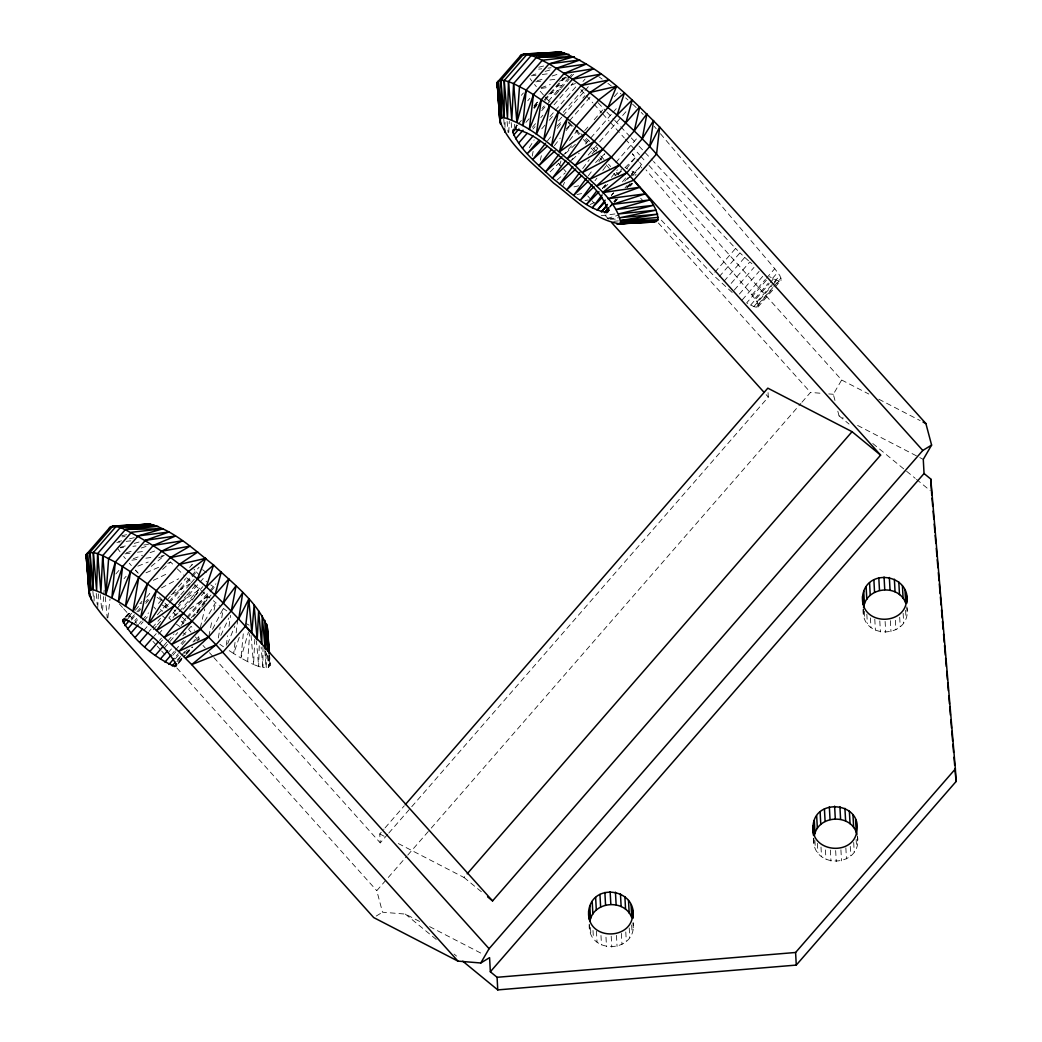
<?xml version="1.0" encoding="UTF-8"?>
<svg xmlns="http://www.w3.org/2000/svg" width="1042" height="1042" viewBox="0 0 1042 1042"><rect width="100%" height="100%" fill="white"/><g stroke="black" fill="none" stroke-linecap="round" stroke-linejoin="round"><path stroke-width="0.75" stroke-dasharray="5 3.75" d="M262.975 646.587L262.923 667.596L268.602 667.167L269.969 665.617L269.787 656.916M94.067 601.026L94.21 593.198M504.979 127.437L505.11 119.609M259.224 645.74L258.663 666.476L262.923 667.596L261.138 647.108M97.727 607.655L98.43 593.276M254.808 639.254L253.558 664.483L258.663 666.476L256.462 640.973M508.757 132.438L509.304 121.25M251.057 635.464L253.558 664.483L247.631 661.644L249.663 633.588M102.533 610.286L103.666 596.363M103.783 594.826L104.161 590.176M514.292 127.437L514.54 124.35M243.281 633.823L240.976 657.984L247.631 661.644M107.847 617.906L110.022 598.903M235.01 642.406L233.682 653.555L240.976 657.984L248.465 631.934M236.143 632.846L237.654 620.107M226.27 645.272L227.638 635.828M228.993 626.372L230.569 615.353M218.312 637.978L220.162 627.089M221.751 617.75L223.34 608.411L228.315 611.993M532.241 156.079L533.126 151.364M208.856 636.284L212.216 619.404M214.053 610.195L215.59 602.523L213.336 600.713M540.316 160.221L541.358 155.688M589.212 924.111C587.284 955.11 637.313 953.404 633.145 922.613M863.128 609.427C861.2 640.426 911.229 638.733 907.061 607.929M813.685 838.563C811.744 869.549 861.773 867.856 857.618 837.065M200.311 627.844L204.74 608.854M206.59 600.947L207.684 596.193L194.203 584.653M559.476 165.417L560.948 160.989M239.269 637.313L233.682 653.555L228.445 650.143M198.918 639.918L198.748 636.636L194.594 641.403M227.625 643.943L234.841 625.995M563.305 185.242L564.503 182.259M220.839 635.425L228.797 618.101M212.477 629.316L223.34 608.411M191.858 565.129L192.301 564.347L189.188 567.929M204.636 621.358L215.59 602.523L219.458 605.467M834.968 400.454L833.326 394.293L841.649 380.004L647.147 163.373M529.284 147.717L534.155 139.862M197.094 612.605L207.684 596.193L212.203 599.814M766.391 280.22L746.671 302.87L753.861 306.582L756.31 307.247L758.55 306.087L757.013 301.776L751.933 294.899L646.001 169.846M660.433 133.715L774.753 268.667L779.846 275.557L781.37 279.868L779.142 281.027L776.681 280.363L769.504 276.651M192.236 600.088L195.062 596.141M196 594.826L197.889 592.182M582.712 168.53L589.329 159.673M595.959 150.829L597.847 148.29L594.331 145.385M588.248 175.864L592.143 170.667M598.968 161.562L604.816 153.76L595.555 162.552M594.969 180.748L596.923 178.156M602.784 170.393L607.655 163.907M569.57 140.449L577.281 130.367L582.817 135.447M617.906 174.483L620.876 170.654M554.435 145.619L560.283 138.091M566.132 130.563L570.026 125.535M547.506 140.826L551.439 135.825M557.353 128.335L561.286 123.347M602.432 188.524L605.415 184.799M611.394 177.348L617.372 169.898M627.544 179.38L630.566 175.616M631.569 174.366L633.588 171.865L637.248 173.089L635.073 175.447M626.385 168.726L635.386 157.563L632.338 153.773L638.655 161.184M611.367 195.466L613.386 192.991M622.465 181.855L627.505 175.668M609.7 206.524L612.761 202.812M613.79 201.575L615.822 199.1M625.005 187.951L627.05 185.476M632.741 175.759L640.895 165.912L639.371 163.347M610.26 206.993L613.36 203.307M614.389 202.083L616.447 199.634L614.259 202.005M626.75 187.391L629.837 183.718M629.628 185.645L631.699 183.21M629.967 185.945L632.051 183.509M521.339 95.343L523.41 92.959M115.831 573.973L118.944 570.404M527.747 100.761L529.818 98.378M515.008 127.749L517.119 125.327M518.174 124.115L521.352 120.468M534.025 105.906L538.258 101.048M515.152 127.866L517.275 125.444M534.181 106.01L538.401 101.152M124.05 578.649L126.134 576.265M533.895 107.821L537.008 104.252M533.882 107.912L537.047 104.265M534.312 108.277L536.422 105.841M544.315 99.863L563.331 78.007M525.923 122.396L529.089 118.749M544.94 100.54L566.08 76.261M542.048 108.381L544.158 105.958M548.392 101.1L567.408 79.244M568.463 78.033L571.641 74.399M541.684 110.726L550.137 101.009M555.425 94.939L569.166 79.153M570.221 77.942L573.387 74.308L575.666 77.564M532.332 127.345L535.51 123.698M540.785 117.629L542.908 115.206M532.918 129.078L535.028 126.642M554.044 104.786L573.074 82.943M549.981 116.561L554.201 111.715M555.256 110.491L577.45 85.001M541.762 128.817L544.927 125.183M549.16 120.325L553.38 115.467M582.973 81.471L585.083 79.049M563.188 112.367L583.26 89.299M125.17 617.151L129.325 612.383M125.782 617.177L129.937 612.409M126.629 616.825L129.742 613.256M558.59 120.82L561.755 117.173M562.81 115.962L583.95 91.683M585.005 90.472L589.238 85.613M128.466 616.851L131.579 613.282M139.875 603.748L141.959 601.364M126.955 619.795L131.11 615.027M135.252 610.26L141.478 603.11M146.675 597.157L149.787 593.575L147.378 592.989M582.856 98.091L584.94 95.708M131.123 618.492L140.462 607.773M145.646 601.807L147.717 599.424M131.279 620.081L134.392 616.499M138.534 611.732L140.618 609.349M145.802 603.396L148.915 599.814M569.518 120.755L590.658 96.476M134.731 620.798L136.802 618.414M134.262 623.572L138.417 618.805M139.185 623.624L141.256 621.24M142.298 620.055L148.524 612.904M161.77 599.697L157.616 604.464L159.478 603.787M140.944 624.236L143.028 621.853M144.056 620.654L148.211 615.887M166.994 600.062L185.658 578.61M143.9 630.28L147.013 626.711M157.381 614.78L166.72 604.06L168.817 605.715M161.77 604.751L164.805 606.535L167.918 602.953M168.947 601.768L190.738 576.734M191.78 575.549L199.048 567.2M168.361 604.139L162.135 611.289L160.533 609.362M169.39 602.953L191.181 577.919M192.223 576.721L196.365 571.954L193.968 569.075M177.687 598.277L179.758 595.894M180.8 594.695L190.139 583.976M191.181 582.778L194.294 579.209M562.511 156.157L573.074 144.017M584.705 130.654L587.87 127.02M594.214 119.726L602.667 110.022M614.298 96.659L618.518 91.813L620.889 93.832M149.058 631.426L151.129 629.042M152.171 627.844L160.468 618.31M153.291 629.655L156.404 626.086M157.446 624.887L160.559 621.319M178.403 604.842L185.658 596.493M186.7 595.308L196.039 584.575M176.098 609.596L168.83 617.932L170.758 619.586M177.14 608.398L198.918 583.364M199.96 582.178L203.073 578.597L206.915 581.905M154.125 636.05L156.209 633.666M158.553 634.135L162.708 629.368M173.076 617.45L177.231 612.67L174.079 610M569.622 162.226L573.855 157.368M585.474 144.017L589.707 139.159M590.762 137.948L611.888 113.669M612.957 112.445L617.177 107.586M178.091 612.904L176.02 615.288L172.177 611.993M179.133 611.719L200.924 586.685M183.053 609.323L202.76 586.672M159.387 640.517L161.471 638.134M159.478 643.526L162.591 639.944M201.406 595.62L204.519 592.038M588.183 155.102L626.229 111.403M185.828 618.362L182.715 621.931L180.644 619.769M186.87 617.164L208.66 592.13M209.702 590.944L215.928 583.794M181.087 625.5L186.271 619.547M187.313 618.349L214.287 587.362L217.309 589.134M163.594 645.858L166.707 642.276M167.749 641.091L173.975 633.94M164.18 648.124L177.674 632.624M191.35 617.672L211.07 595.021M193.447 616.551L195.531 614.168M196.56 612.983L200.715 608.215M201.744 607.017L205.899 602.25M168.322 652.513L171.435 648.932M182.845 635.828L191.142 626.281L194.554 630.306M172.204 653.751L174.275 651.367M175.316 650.182L183.613 640.648M172.777 655.34L175.89 651.758M182.116 644.607L186.257 639.84M176.228 656.056L178.299 653.673M175.343 658.831L178.456 655.262M177.427 659.912L180.54 656.343M181.582 655.144L184.695 651.576M192.991 642.041L195.062 639.658L197.472 640.244M176.958 661.67L183.184 654.519M184.226 653.321L187.326 649.752M178.794 661.696L181.907 658.114M186.062 653.347L190.217 648.58M178.599 662.543L184.825 655.392M185.867 654.194L192.093 647.043M197.277 641.091L199.348 638.707M178.169 663.754L185.437 655.418M186.466 654.22L192.692 647.069M615.887 162.487L637.027 138.208M714.851 272.275L735.6 248.439L653.503 161.471M719.201 276.716L739.963 252.867L735.6 248.439M724.008 281.262L744.756 257.413L739.963 252.867M731.158 283.385L749.836 261.92L751.907 263.652M734.271 290.08L753.978 267.429M739.39 294.065L759.097 271.415M742.191 299.953L762.939 276.117M751.933 294.899L765.414 279.399M766.456 278.201L774.753 268.667M754.89 298.611L768.371 283.111M772.526 278.344L777.71 272.379M750.605 305.111L769.283 283.658M770.325 282.46L773.438 278.891M757.013 301.776L779.846 275.557M753.861 306.582L771.497 286.316M772.526 285.13L776.681 280.363M758.25 304.303L772.773 287.605M773.815 286.42L781.083 278.071M756.31 307.247L772.917 288.178M777.058 283.411L779.142 281.027M757.899 307.077L774.493 288.009M775.144 287.019L781.37 279.868M387.715 834.303L380.252 842.874L379.77 833.952L384.029 829.054M385.097 827.83L404.296 805.792M388.783 833.079L768.306 397.08L768.058 392.613M419.626 921.467L405.351 914.094L382.505 912.206L376.787 890.663L406.706 856.303M407.774 855.078L430.203 829.302M431.271 828.077L800.881 403.462M801.949 402.238L810.494 392.417L822.672 393.42M398.331 843.551L464.003 877.481L466.139 875.033M630.176 186.114L632.273 183.705L630.123 186.075M609.961 206.759L613.178 203.19M627.128 187.716L630.345 184.134M614.637 202.304L617.854 198.735M628.56 186.831L631.778 183.262M611.55 195.141L613.751 192.809M624.77 181.178L630.28 175.356M631.387 174.196L633.588 171.865L631.335 170.81M629.772 177.466L640.895 165.912L641.768 167.983M602.393 188.407L605.78 184.994M614.806 175.916L621.579 169.091M550.124 171.878L558.786 163.177M604.217 187.886L608.841 183.392M618.075 174.405L623.845 168.791M625.005 167.671L635.386 157.563M592.038 153.747L597.847 148.29M556.91 126.082L562.849 120.559M572.175 159.791L579.17 153.291M566.223 128.687L571.003 124.285L573.087 126.316M565.272 153.669L575.77 143.991M162.591 569.388L170.601 562.029L175.043 566.548M557.079 180.019L565.246 172.881M151.181 566.431L164.545 555.516L161.445 555.959M189.605 609.075L207.684 596.193M179.615 602.484L199.777 589.551M376.227 916.048L382.505 912.206M171.109 594.826L190.582 583.494M161.471 587.883L178.69 578.779M590.189 204.519L594.383 202.422M153.356 580.342L167.41 573.556M146.023 572.813L159.035 567.108M167.71 563.305L170.601 562.029M548.717 94.132L560.583 89.404M570.977 85.262L575.431 83.49M137.844 566.158L148.225 562.016M158.618 557.874L164.545 555.516M541.163 87.749L550.306 84.467M559.437 81.172L570.104 77.342M133.337 558.681L142.467 555.386M150.087 552.651L154.659 551.01M537.229 80.794L544.692 78.397M552.156 76.001L559.619 73.591M126.356 552.82L133.819 550.423M141.282 548.014L148.745 545.617M607.16 218.442L618.101 215.316M532.84 74.855L535.901 73.982M545.096 71.377L552.768 69.189M120.429 547.31L128.088 545.135M134.223 543.39L141.881 541.215M538.805 67.209L545.109 65.646M118.475 541.566L121.627 540.785M129.508 538.844L134.236 537.672M573.973 186.87L578.649 185.789M121.94 535.679L126.59 534.702M577.034 194.515L581.618 193.578M585.044 200.533L588.196 199.96M541.228 88.401L549.004 87.281M556.767 86.173L564.543 85.053M131.904 560.192L138.117 559.307M145.893 558.186L153.669 557.079M535.862 81.823L542.087 81.016M549.863 80L556.089 79.179M562.315 78.358L566.991 77.746M124.988 553.849L131.214 553.042M137.44 552.221L145.216 551.205M601.26 215.694L616.682 213.74M531.342 75.792L536.018 75.232M542.244 74.477L548.47 73.735M120.468 547.818L123.581 547.441M132.92 546.321L136.033 545.943M143.822 545.005L148.485 544.445M538.623 69.163L541.736 68.811M547.962 68.134L551.075 67.782M608.788 218.807L618.284 217.765M116.86 542.387L119.973 542.048M126.199 541.358L130.862 540.837M121.979 536.851L125.092 536.539M613.803 221.321L618.427 220.878M610.299 219.224L618.127 219.094M828.768 393.928L833.326 394.293M841.649 380.004L868.781 394.019M878.771 399.19L920.164 420.59M837.82 411.225L839.057 415.849L843.33 418.063M857.605 425.436L923.277 459.379M379.77 833.952L385.475 836.908M429.617 926.638L483.866 954.667M245.534 623.194L249.051 625.148M625.148 167.554L627.766 169.025M157.082 597.353L161.705 600.387M183.145 632.833L185.463 634.357M210.745 584.888L214.287 587.362M219.888 644.295L223.444 646.769M164.805 606.535L167.163 608.176M176.502 624.223L180.045 626.698M598.811 76.691L602.159 79.088M607.89 83.36L611.38 86.03M202.591 569.661L206.42 572.657M839.057 415.849L849.048 424.042M872.766 443.501L915.228 478.33M916.478 479.359L930.206 490.626M464.003 877.481L481.391 891.744M405.351 914.094L436.572 939.702M454.052 954.042L456.552 956.1M732.187 292.463L712.78 274.658L660.628 219.419M586.229 138.469L589.668 141.465M744.756 257.413L749.836 261.92M625.63 97.883L627.948 99.954M162.539 615.926L164.571 617.776M186.583 577.724L191.975 582.686M632.559 104.122L636.962 108.29M177.257 568.815L184.421 575.744M182.311 617.294L186.062 620.98M641.195 112.432L643.24 114.477M196.365 571.954L199.478 575.21M598.03 102.715L605.793 110.934M606.913 112.106L613.569 119.166M614.676 120.338L630.202 136.789M631.309 137.961L637.965 145.02M639.085 146.193L652.396 160.299M568.554 121.888L575.21 128.934M576.317 130.107L579.639 133.636M585.187 139.511L587.414 141.855M592.95 147.743L596.284 151.259M600.726 155.961L604.047 159.491M608.489 164.193L610.703 166.538M616.252 172.412L618.479 174.769M640.661 198.267L643.995 201.796M153.708 606.939L155.779 609.14M135.356 570.052L138.286 573.23M580.863 89.547L585.2 94.379M586.294 95.59L592.807 102.858M593.901 104.07L601.508 112.536M602.589 113.747L609.114 121.015M610.195 122.214L624.327 137.948M625.408 139.159L639.541 154.893M640.622 156.105L646.053 162.161M545.357 97.114L549.707 101.96M568.177 122.526L574.689 129.794M575.783 131.005L579.039 134.626M583.39 139.472L586.646 143.106M590.996 147.951L594.253 151.572M599.684 157.629L601.859 160.051M606.21 164.883L609.466 168.517M613.816 173.363L615.991 175.785M658.362 222.988L810.494 392.417M558.421 163.307L562.771 168.153M563.852 169.364L566.027 171.787M587.779 196.013L591.035 199.647M592.13 200.859L594.305 203.281M605.181 215.394L608.437 219.028M766.131 394.657L768.306 397.08M135.564 570.352L137.739 572.774M159.491 597.001L163.841 601.846M164.936 603.058L168.192 606.691M173.623 612.748L175.798 615.171M181.243 621.214L183.418 623.637M188.849 629.694L191.025 632.116M195.375 636.962L197.55 639.384M202.995 645.441L205.17 647.863M209.52 652.709L212.776 656.343M213.87 657.554L380.252 842.874M119.257 603.826L122.513 607.46M123.607 608.671L136.645 623.194M152.94 641.351L156.209 644.985M157.29 646.196L160.546 649.817M161.64 651.029L167.072 657.085M176.853 667.974L376.787 890.663M540.173 91.201L544.263 95.903M129.286 563.214L131.344 565.572M654.142 126.29L656.239 128.765M639.697 162.422L641.807 164.897M534.546 84.441L536.33 86.642M123.659 556.467L125.457 558.668M530.039 78.593L531.85 81.016M117.355 548.183L120.064 551.83M265.345 651.159L270.321 663.207M516.168 124.779L516.454 128.01M511.192 122.552L511.765 128.817M507.102 121.393L508.092 132.477M105.294 596.792L107.196 617.841M100.319 594.578L101.738 610.234M96.229 593.419L97.219 604.503M503.768 119.335L504.471 127.332M92.894 591.361L93.311 596.154M264.772 650.69L266.244 667.831L265.905 652.136M269.018 654.48L269.969 665.617L269.292 655.965M267.638 655.913L268.602 667.167L268.028 654.454M906.84 606.796L907.178 613.1M905.589 610.26L906.019 618.14M903.14 613.321L903.648 622.777M899.702 617.268L900.21 626.724M895.391 620.303L895.899 629.772M890.376 620.68L890.975 631.712M885.114 621.436L885.713 632.468M879.813 620.941L880.412 631.973M874.798 619.222L875.397 630.267M870.448 617.971L870.956 627.44M866.84 614.194L867.348 623.65M864.352 611.263L864.769 619.143M857.397 835.918L857.735 842.223M856.146 839.383L856.576 847.276M853.698 842.444L854.206 851.9M850.259 846.391L850.767 855.86M845.857 847.862L846.456 858.895M840.92 849.816L841.519 860.848M835.658 850.559L836.257 861.604M830.37 850.064L830.969 861.109M825.446 849.933L825.954 859.389M821.005 847.107L821.513 856.563M817.384 843.33L817.905 852.786M814.896 840.386L815.326 848.266M633.002 923.056L633.262 927.784M631.673 924.944L632.103 932.824M629.225 927.992L629.733 937.461M625.786 931.952L626.294 941.408M621.384 933.411L621.983 944.443M616.46 935.364L617.059 946.397M611.198 936.12L611.784 947.152M605.988 937.201L606.496 946.657M600.973 935.482L601.481 944.951M596.441 931.079L597.04 942.124M593.002 930.454L593.432 938.334M590.514 927.523L590.853 933.827M863.271 608.997L863.388 614.155M813.828 838.12L813.945 843.291M589.381 924.97L589.472 928.839M269.657 659.977L269.266 655.288L269.657 659.977"/><path stroke-width="1.5" d="M269.526 653.764L267.247 626.971C257.074 601.234 232.965 583.741 213.558 565.011C193.955 549.668 174.743 531.081 150.295 524.126L116.17 526.301L93.35 552.52L93.233 589.681C132.373 603.865 162.773 635.698 191.715 664.601L457.933 961.115L480.779 962.99L489.584 957.624L490.339 971.769L497.073 977.292L795.593 952.479L955.371 768.918L930.78 479.046L924.046 473.524L923.277 459.379L931.6 445.077L925.882 423.534L659.651 127.02C630.723 98.117 600.309 66.284 561.182 52.1L523.722 54.041L519.997 56.255M523.722 54.041L531.303 55.395L564.556 52.751L527.044 54.275L504.224 80.495L504.107 117.655C531.733 126.03 553.276 147.482 575.171 165.404C590.853 182.558 616.043 198.761 620.68 222.558L619.261 223.717C593.51 219.758 573.882 198.019 553.589 183.079C534.181 164.349 510.059 146.857 499.886 121.119L497.177 82.474L521.365 54.705L561.182 52.1L523.722 54.041L500.902 80.273L498.532 80.924L497.177 82.474L499.886 121.119L498.532 80.924L501.684 117.915L500.277 119.075L497.177 82.474M261.763 644.138L262.245 615.952L265.059 647.955M109.123 528.268L112.849 526.067L153.682 524.777L120.416 527.421L97.596 553.641L96.619 590.332L93.35 552.52L87.658 552.95L86.291 554.5L89.664 596.037L94.014 604.165L102.155 614.923L373.713 917.585L457.933 961.115M531.303 55.395L536.409 57.388L568.854 54.314L531.303 55.395L508.47 81.615L507.493 118.319L504.224 80.495L500.902 80.273L501.684 117.915L504.107 117.655L500.902 80.273M116.17 526.301L120.416 527.421L157.98 526.327L125.535 529.414L102.715 555.633L100.905 591.895L97.596 553.641L93.35 552.52M120.416 527.421C173.988 553.002 218.625 595.151 257.218 639.632L258.624 610.859L261.594 644.125M508.47 81.615L513.589 83.607L516.91 122.292L526.158 90.107L548.991 63.888L573.973 56.737L536.409 57.388L513.589 83.607L511.791 119.869L508.47 81.615L504.224 80.495M106.037 594.318L108.629 558.473L131.461 532.254L163.099 528.763L138.117 535.914L115.284 562.133L106.037 594.318L102.715 555.633L97.596 553.641M512.742 132.191L512.885 130.185L514.097 129.078C535.51 132.66 551.765 150.803 568.567 163.438C582.504 178 602.927 191.181 608.059 211.448L606.848 212.555C585.435 208.96 569.192 190.816 552.39 178.195C537.998 164.245 520.74 151.064 512.742 132.191L515.92 128.557M516.91 122.292L519.515 86.447L542.335 60.228L573.973 56.737M102.715 555.633L115.284 562.133L111.911 597.574L122.591 566.561L145.411 540.329L168.973 532.019L138.117 535.914M513.589 83.607L526.158 90.107L522.784 125.548L533.465 94.535L556.285 68.303L579.847 59.993L548.991 63.888L536.409 57.388M245.704 625.968L248.778 599.046L238.839 618.544L216.02 644.764L191.715 664.601L222.871 652.188L245.704 625.968L492.566 900.913L880.607 455.12L633.744 180.162C601.872 145.854 566.171 114.62 526.158 90.107M115.284 562.133L122.591 566.561L118.423 601.599L130.445 571.693L153.265 545.461L175.486 536.044L145.411 540.329M533.465 94.535L529.297 129.586L541.319 99.667L564.139 73.448L586.359 64.018L556.285 68.303L548.991 63.888M122.591 566.561L130.445 571.693L125.47 606.34L138.755 577.476L161.575 551.244L182.532 540.785L153.265 545.461M541.319 99.667L536.343 134.314L549.629 105.45L572.449 79.231L593.406 68.759L564.139 73.448L556.285 68.303M633.744 180.162L656.577 153.942L659.651 127.02L649.713 146.518L626.893 172.738L602.589 192.575L633.744 180.162C642.654 192.236 657.541 203.854 658.023 219.823L654.298 222.024L616.838 223.965L640.114 222.493M238.839 618.544L242.734 592.52L231.363 610.846L208.543 637.066L185.671 658.088L216.02 644.764L489.089 948.702L480.779 962.99M931.6 445.077L922.795 450.457L649.713 146.518L653.608 120.507L642.237 138.82L619.417 165.04L596.545 186.062L626.893 172.738M130.445 571.693L138.755 577.476L132.933 611.706L147.417 583.833L170.237 557.613L189.996 546.138L161.575 551.244M549.629 105.45L543.807 139.68L558.291 111.807L581.11 85.587L600.869 74.112L572.449 79.231L564.139 73.448M87.294 569.57L89.013 593.132L87.658 552.95L90.81 589.941L89.404 591.088L86.291 554.5L110.491 526.731L119.83 526.145M231.363 610.846L236.065 585.747L223.366 602.966L200.533 629.199L179.003 651.302L208.543 637.066L216.02 644.764M649.713 146.518L642.237 138.82L646.952 113.721L634.239 130.953L611.407 157.173L589.876 179.276L619.417 165.04M138.755 577.476L147.417 583.833L140.67 617.593L156.313 590.684L179.146 564.464L197.746 552.039L170.237 557.613M558.291 111.807L551.557 145.567L567.187 118.658L590.019 92.438L608.619 80.013L581.11 85.587L572.449 79.231M223.366 602.966L228.901 578.818L171.839 644.373L200.533 629.199L208.543 637.066M642.237 138.82L634.239 130.953L639.775 106.792L582.712 172.36L611.407 157.173M632.468 910.005C636.701 941.069 585.865 942.359 588.678 911.06C592.13 881.649 637.756 888.67 632.898 917.885M589.941 921.154C593.458 901.069 624.705 898.595 631.765 917.637L631.074 905.016M906.384 595.321C910.617 626.385 859.793 627.675 862.594 596.389C866.045 566.965 911.672 573.999 906.814 603.201M813.138 825.511C815.078 798.016 860.549 802.066 857.045 829.614C855.104 857.097 809.634 853.059 813.138 825.511L813.659 834.968M863.558 607.733C866.019 586.815 898.386 583.299 905.68 602.953L905.003 590.332M814.401 835.606C818.022 814.271 852.317 813.398 856.928 834.564M200.533 629.199L192.106 621.24L164.284 637.43L183.366 613.321L206.186 587.102L213.558 565.011L197.238 579.3L174.405 605.519L148.576 623.924L156.313 590.684L147.417 583.833M602.979 149.227L575.171 165.404L594.24 141.295L617.059 115.076L624.432 92.985L608.111 107.274L585.278 133.493L559.45 151.898L567.187 118.658M214.939 595.021L221.36 571.863L206.186 587.102M634.239 130.953L625.812 122.995L632.233 99.85L617.059 115.076L581.11 85.587M122.669 620.745L123.099 619.534L124.545 619.208C145.437 628.521 165.144 645.037 176.528 664.926L176.098 666.138L174.652 666.463C153.76 657.163 134.053 640.635 122.669 620.745L124.753 618.362M197.238 579.3L205.639 558.356L179.146 564.464M608.111 107.274L616.512 86.343L590.019 92.438M148.576 623.924L165.352 597.939L188.185 571.719L205.639 558.356M559.45 151.898L576.226 125.926L599.059 99.693L616.512 86.343M156.313 590.684L174.405 605.519L156.495 630.566L183.366 613.321L192.106 621.24M585.278 133.493L567.369 158.54L594.24 141.295M572.774 166.538L559.502 184.265L575.77 168.999M579.873 172.334L566.627 190.035L581.67 175.746M586.294 178.469L573.621 195.375L588.574 180.943M592.038 184.629L580.329 200.168L594.005 186.7M565.767 160.494L552.39 178.195L568.685 163.034M596.389 191.441L586.581 204.31L599.007 191.819M558.955 154.307L545.448 171.956L561.781 156.899M602.133 194.932L592.26 207.697L602.302 197.355M551.518 149.384L538.857 165.691L555.152 150.699M605.194 200.142L597.222 210.263L604.946 202.122M545.539 143.314L532.749 159.543L547.089 146.323M607.408 204.44L601.377 211.956L606.809 206.069M608.684 207.762L604.607 212.724L608.893 207.957M608.919 210.106L606.848 212.555L608.971 210.145M90.016 552.286L93.233 589.681L90.81 589.941L90.016 552.286L112.849 526.067L150.295 524.126L127.632 525.65M513.667 135.069L518.942 129M515.634 138.742L523.032 130.237M518.603 143.132L527.057 133.415M522.498 148.133L533.074 135.994M538.87 140.292L527.252 153.643L540.303 141.517M123.282 622.816L126.395 619.235M124.897 625.643L129.052 620.876M127.463 629.147L132.647 623.181M130.875 633.158L138.143 624.822M135.017 637.561L142.285 629.212M139.719 642.159L148.016 632.611M144.786 646.769L153.096 637.235M150.048 651.25L158.358 641.716M155.297 655.392L162.565 647.056M160.325 659.065L167.593 650.716M164.936 662.1L171.162 654.949M168.96 664.405L174.144 658.44M172.243 665.877L175.356 662.295M174.652 666.463L176.723 664.08M405.351 804.567L767.824 388.158L852.056 431.688L880.607 455.12M467.194 873.808L852.056 431.688M489.089 948.702L922.795 450.457M490.339 971.769L924.046 473.524M462.791 961.219L497.763 989.9L796.27 965.087L956.061 781.526L955.371 768.918M646.274 221.985L654.298 222.024L619.261 223.717L656.655 221.36L620.68 222.558L658.023 219.823L621.058 220.513L657.71 214.17L620.407 217.622L656.043 210.132L618.727 213.923L653.386 205.365L616.056 209.494L649.778 199.908L612.435 204.401L645.272 193.838L607.916 198.722L639.892 187.221L602.589 192.575M621.058 220.513L658.375 217.413M644.764 222.193L650.963 221.79M112.849 526.067L147.886 524.373M625.955 222.806L633.77 222.493M521.365 54.705L532.319 54.34M110.491 526.731L119.869 526.418M125.535 529.414L163.099 528.763M923.03 422.062L925.882 423.534M487.591 896.836L492.566 900.913M174.405 605.519L183.366 613.321M617.059 115.076L625.812 122.995M611.706 222.662L763.955 392.235M496.813 84.884L497.477 88.127M85.939 556.91L87.007 564.829M257.218 639.632L254.105 605.194L251.851 633.028L248.778 599.046M504.615 128.934L504.901 132.139M498.545 100.605L497.881 92.803L499.886 121.119M498.949 105.281L499.613 113.083M500.004 117.772L500.538 124.011L500.264 117.642M268.992 652.175L266.596 624.08L267.781 651.159M267.573 651.094L264.915 620.394L265.319 649.544M91.071 596.493L91.344 599.723M87.398 569.505L88.062 577.307M88.336 580.433L89.13 589.785M89.404 592.911L89.664 596.037L89.521 592.846M931.73 494.898L930.78 479.046M932.017 498.128L932.694 506.23M933.111 511.088L933.801 519.19M934.205 524.048L934.895 532.136M935.169 535.38L935.859 543.481M936.276 548.326L936.953 556.428M937.227 559.671L937.917 567.76M938.334 572.618L939.024 580.72M939.298 583.963L940.118 593.679M940.392 596.91L941.082 605.011M941.499 609.87L942.176 617.971M942.45 621.201L943.14 629.303M943.557 634.161L944.247 642.263M944.521 645.493L945.341 655.21M945.615 658.453L946.305 666.554M946.709 671.413L947.399 679.501M947.673 682.744L948.363 690.846M948.78 695.704L949.47 703.793M949.744 707.036L950.421 715.125M950.838 719.983L951.528 728.084M951.802 731.328L952.622 741.044M952.896 744.275L953.586 752.376M954.003 757.234L954.68 765.336M954.967 768.566L956.061 781.526M267.273 633.797L267.807 640.166M268.354 646.522L268.888 652.891M269.083 652.11L267.247 626.971L269.057 652.735M86.603 560.14L87.059 566.431M86.291 554.5L89.013 593.132M902.424 585.825L903.101 598.434M898.816 582.048L899.493 594.656M894.375 579.222L895.052 591.83M889.36 577.502L890.037 590.124M884.059 577.008L884.749 589.629M878.797 577.763L879.487 590.371M873.873 579.717L874.551 592.325M869.562 582.752L870.239 595.373M866.123 586.711L866.801 599.319M863.753 591.335L864.43 603.956M862.594 596.389L863.01 604.269M855.547 819.468L856.237 832.076M852.968 814.948L853.659 827.569M849.36 811.171L850.051 823.779M844.919 808.345L845.609 820.953M839.904 806.638L840.594 819.246M834.616 806.143L835.293 818.752M829.354 806.886L830.031 819.507M824.417 808.839L825.108 821.461M820.106 811.887L820.796 824.496M816.668 815.834L817.358 828.442M814.297 820.471L814.987 833.079M813.255 830.669L813.515 835.41M795.593 952.479L796.27 965.087M632.585 915.163L632.755 918.315M628.508 900.509L629.186 913.118M624.887 896.732L625.578 909.34M620.446 893.893L621.136 906.514M615.444 892.186L616.122 904.795M610.143 891.692L610.833 904.3M604.881 892.447L605.558 905.055M599.945 894.401L600.635 907.009M595.633 897.436L596.324 910.044M592.195 901.382L592.885 914.003M589.837 906.019L590.514 918.627M588.678 911.06L589.095 918.953M497.073 977.292L497.763 989.9"/></g></svg>
